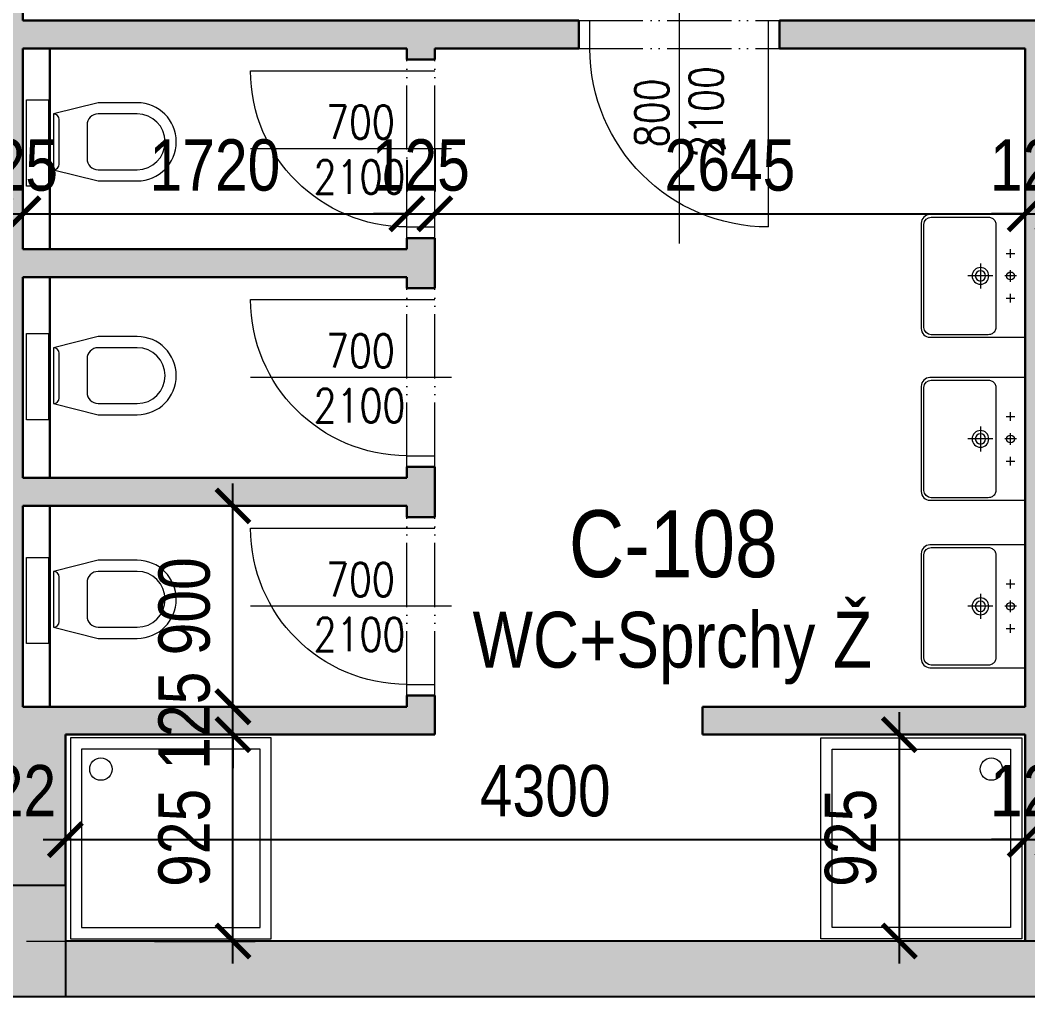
# Model space of a CAD drawing. Header units: millimetres. Extents: x 325046 to 1268204, y 1875583 to 2761998.
# Drawn here: x 922126 to 926641, y 2582643 to 2587019 of the extents above; entities that cross this region are included whole.
import ezdxf

# ---------------------------------------------------------------- set-up
doc = ezdxf.new("R2010")
doc.units = ezdxf.units.MM
doc.header["$LTSCALE"] = 100
doc.header["$PDMODE"] = 65
doc.linetypes.add('ACAD_ISO05W100', pattern=[33, 24, -3, 0, -3, 0, -3])
doc.linetypes.add('ACAD_ISO10W100', pattern=[18.5, 12, -3, 0.5, -3])
for name, color, linetype, lineweight, true_color in [('DVEŘE - POPIS', 7, 'Continuous', 5, 0x008a22), ('otvory', 7, 'Continuous', 20, 0xb30000), ('PŘÍČKY - SDK', 7, 'Continuous', 30, 0x6a1174), ('SANITA  - NOVÁ', 7, 'Continuous', 13, 0x3f3fde)]:
    doc.layers.add(name, color=color, linetype=linetype, lineweight=lineweight, true_color=true_color)
for name, color, linetype in [('kóty 100', 5, 'Continuous'), ('PŘÍČKY - ZDĚNÉ', 4, 'Continuous'), ('ČÍSLO MÍSTNOSTI', 4, 'Continuous'), ('ŽB- SLOUPY', 3, 'Continuous')]:
    doc.layers.add(name, color=color, linetype=linetype)
for name, color, linetype, lineweight in [('Objekty - osy', 5, 'ACAD_ISO10W100', 20), ('ŠRAF-YTONG', 54, 'Continuous', 9), ('ŽB - Šraf-prefa', 253, 'Continuous', 13)]:
    doc.layers.add(name, color=color, linetype=linetype, lineweight=lineweight)
doc.layers.add('POPIS MÍSTNOSTÍ', color=7, linetype='Continuous', true_color=0x072bf2)
doc.layers.add('ŠRAF - SDK', color=7, linetype='Continuous', true_color=0xfbe0ee)
doc.styles.add('ARIAL NARROW', font='ARIALN.TTF')
doc.styles.add('FSIMPLEX', font='simplex.shx')
doc.dimstyles.new('100', dxfattribs={"dimscale": 100, "dimtxt": 2.3, "dimasz": 1.5, "dimexe": 1, "dimexo": 4, "dimgap": 1, "dimtad": 1, "dimdec": 0, "dimzin": 0, "dimdsep": 46, "dimtxsty": 'ARIAL NARROW', "dimblk": 'ARCHTICK', "dimcen": 4, "dimdle": 1, "dimclrd": 256, "dimclre": 256, "dimclrt": 7, "dimadec": 0, "dimazin": 0, "dimtfac": 1, "dimtdec": 0, "dimtix": 1, "dimtofl": 0, "dimtmove": 0, "dimatfit": 2, "dimldrblk": 'OBLIQUE', "dimfxl": 1, "dimtolj": 1, "dimtzin": 0, "dimlwd": -1, "dimlwe": -1, "dimarcsym": 1})

# ---------------------------------------------------------------- blocks, each defined once
blk = doc.blocks.new('umyvadlo')
for points in [[(0, -38.8), (0, -91.2)], [(-80.5, -65), (-100, -65), (-119.5, -65)], [(-100, -84.5), (-100, -65), (-100, -45.5)], [(26.2, -65), (-26.2, -65)], [(119.5, -65), (100, -65), (80.5, -65)], [(100, -84.5), (100, -65), (100, -45.5)], [(0, -143.8), (0, -256.2)], [(-56.2, -200), (56.2, -200)]]:
    blk.add_lwpolyline(points)
for points in [[(275, 0), (275, 0), (-275, 0), (-275, 0)], [(-275, 0), (-275, 0), (-275, -418.8), (-275, -418.8)], [(275, -418.8), (275, -418.8), (275, 0), (275, 0)], [(-275, -418.8), (-275, -418.8), (-275, -427.1), (-275, -427.1)], [(-275, -427.1), (-274.5, -436.8), (-270.6, -446.1), (-263.9, -453.1)], [(263.9, -453.1), (270.6, -446.1), (274.5, -436.8), (275, -427.1)], [(275, -427.1), (275, -427.1), (275, -418.8), (275, -418.8)], [(-263.9, -453.1), (-256.6, -460.7), (-246.3, -465), (-235.7, -465)], [(-235.7, -465), (-235.7, -465), (0, -465), (0, -465)], [(0, -465), (0, -465), (235.7, -465), (235.7, -465)], [(235.7, -465), (246.2, -465), (256.6, -460.7), (263.9, -453.1)]]:
    blk.add_open_spline(points, degree=3)
for points, knots in [([(17.5, -65), (17.5, -55.3), (9.7, -47.5), (0, -47.5), (-9.7, -47.5), (-17.5, -55.3), (-17.5, -65), (-17.5, -74.7), (-9.7, -82.5), (0, -82.5), (9.7, -82.5), (17.5, -74.7), (17.5, -65)], [0, 0, 0, 0, 1, 1, 1, 2, 2, 2, 3, 3, 3, 4, 4, 4, 4]), ([(0, -453.3), (0, -453.3), (231, -453.3), (231, -453.3), (248.9, -453.3), (263.3, -438.4), (263.3, -420.6), (263.3, -420.6), (263.3, -170.8), (263.3, -170.8), (263.3, -170.8), (263.3, -164.8), (263.3, -164.8), (263.3, -158.4), (262.3, -152.5), (259, -147), (256.3, -142.6), (252.5, -138.7), (248.1, -135.9), (243.2, -132.8), (237.7, -131.5), (231.9, -131.4), (231.9, -131.4), (231.9, -131.4), (231.9, -131.4), (231.9, -131.4), (0, -131.4), (0, -131.4), (0, -131.4), (0, -131.4), (0, -131.4), (0, -131.4), (-231.9, -131.4), (-231.9, -131.4), (-231.9, -131.4), (-231.9, -131.4), (-231.9, -131.4), (-237.7, -131.5), (-243.2, -132.8), (-248.1, -135.9), (-252.5, -138.7), (-256.3, -142.6), (-259, -147), (-262.3, -152.5), (-263.3, -158.4), (-263.3, -164.8), (-263.3, -164.8), (-263.3, -170.8), (-263.3, -170.8), (-263.3, -170.8), (-263.3, -420.6), (-263.3, -420.6), (-263.3, -438.4), (-248.9, -453.3), (-231, -453.3), (-231, -453.3), (0, -453.3), (0, -453.3)], [0, 0, 0, 0, 1, 1, 1, 2, 2, 2, 3, 3, 3, 4, 4, 4, 5, 5, 5, 6, 6, 6, 7, 7, 7, 8, 8, 8, 9, 9, 9, 10, 10, 10, 11, 11, 11, 12, 12, 12, 13, 13, 13, 14, 14, 14, 15, 15, 15, 16, 16, 16, 17, 17, 17, 18, 18, 18, 19, 19, 19, 19]), ([(-37.5, -200), (-37.5, -179.3), (-20.7, -162.5), (0, -162.5), (20.7, -162.5), (37.5, -179.3), (37.5, -200), (37.5, -220.7), (20.7, -237.5), (0, -237.5), (-20.7, -237.5), (-37.5, -220.7), (-37.5, -200)], [0, 0, 0, 0, 1, 1, 1, 2, 2, 2, 3, 3, 3, 4, 4, 4, 4]), ([(-23, -200), (-23, -187.3), (-12.7, -177), (0, -177), (12.7, -177), (23, -187.3), (23, -200), (23, -212.7), (12.7, -223), (0, -223), (-12.7, -223), (-23, -212.7), (-23, -200)], [0, 0, 0, 0, 1, 1, 1, 2, 2, 2, 3, 3, 3, 4, 4, 4, 4])]:
    blk.add_open_spline(points, degree=3, knots=knots)
blk = doc.blocks.new('A$C2DA8013F')
at = {"layer": 'otvory', "linetype": 'ACAD_ISO05W100', "ltscale": 0.12}
for p, q in [((874.6, 0), (874.6, 900)), ((999.6, 0), (999.6, 900))]:
    blk.add_line(p, q, dxfattribs=at)
at = {"layer": 'otvory'}
for p, q in [((74.6, 850), (999.6, 850)), ((874.6, 50), (999.6, 50))]:
    blk.add_line(p, q, dxfattribs=at)
at = {"layer": 'otvory', "ltscale": 2, "transparency": 33554687}
blk.add_line((1073.7, 450), (0, 450), dxfattribs=at)
blk.add_arc((874.6, 850), 800, 180, 270, dxfattribs=at)
blk = doc.blocks.new('A$C32F32A5B')
at = {"layer": 'SANITA  - NOVÁ', "ltscale": 2, "transparency": 33554687}
for p, q in [((0, 0), (0, 98.3)), ((0, 98.3), (386.6, 98.3)), ((386.6, 98.3), (386.6, 0)), ((386.6, 0), (0, 0))]:
    blk.add_line(p, q, dxfattribs=at)
for points in [[(313.1, 120.8), (363.1, 320.8), (363.1, 495.8, 1), (13.1, 495.8), (13.1, 320.8), (63.1, 120.8)], [(113.1, 270.8), (263.1, 270.8, 0.41), (313.1, 320.8), (313.1, 495.8, 1), (63.1, 495.8), (63.1, 320.8, 0.41), (113.1, 270.8)], [(63.1, 120.8), (313.1, 120.8, 0.41), (288.1, 145.8), (88.1, 145.8, 0.41), (63.1, 120.8)]]:
    blk.add_lwpolyline(points, format="xyb", dxfattribs=at)
blk = doc.blocks.new('A$C2DFD14CC')
at = {"layer": 'otvory', "linetype": 'ACAD_ISO05W100', "ltscale": 0.12}
for p, q in [((75, 0), (75, 800)), ((200, 0), (200, 800))]:
    blk.add_line(p, q, dxfattribs=at)
at = {"layer": 'otvory'}
for p, q in [((900, 750), (75, 750)), ((200, 50), (75, 50))]:
    blk.add_line(p, q, dxfattribs=at)
at = {"layer": 'otvory', "ltscale": 2, "transparency": 33554687}
blk.add_line((0, 400), (900, 400), dxfattribs=at)
blk.add_arc((200, 750), 700, 270, 0, dxfattribs=at)
blk = doc.blocks.new('_ARCHTICK')
at = {"color": 0, "linetype": 'ByBlock', "const_width": 0.15}
blk.add_lwpolyline([(-0.5, -0.5), (0.5, 0.5)], dxfattribs=at)
blk = doc.blocks.new('*D1258')
at = {"layer": 'Defpoints', "color": 0, "linetype": 'ByBlock', "ltscale": 100, "transparency": 16777216}
for p in [(922328.7, 2583347.5), (922328.7, 2583142.7), (921807, 2582902.8)]:
    blk.add_point(p, dxfattribs=at)
at = {"layer": 'kóty 100', "linetype": 'ByBlock', "ltscale": 100, "transparency": 16777216}
for p, q in [((922328.7, 2583542.7), (922328.7, 2583447.5)), ((921807, 2583302.8), (921807, 2583447.5)), ((921807, 2583347.5), (921657, 2583347.5)), ((922328.7, 2583347.5), (922478.7, 2583347.5))]:
    blk.add_line(p, q, dxfattribs=at)
at = {"layer": 'kóty 100', "linetype": 'ByBlock', "ltscale": 100, "transparency": 16777216, "xscale": 150, "yscale": 150, "zscale": 150}
blk.add_blockref('_ARCHTICK', (921807, 2583347.5), dxfattribs=at)
at = {"layer": 'kóty 100', "linetype": 'ByBlock', "ltscale": 100, "transparency": 16777216, "xscale": 150, "yscale": 150, "zscale": 150, "rotation": 180}
blk.add_blockref('_ARCHTICK', (922328.7, 2583347.5), dxfattribs=at)
at = {"layer": 'kóty 100', "color": 7, "linetype": 'ByBlock', "ltscale": 100, "transparency": 16777216, "insert": (922067.8, 2583564.9), "char_height": 230, "attachment_point": 5, "style": 'ARIAL NARROW'}
blk.add_mtext('\\A1;522', dxfattribs=at)
blk = doc.blocks.new('_Oblique')
at = {"color": 0, "lineweight": -2}
blk.add_line((-0.5, -0.5), (0.5, 0.5), dxfattribs=at)
blk = doc.blocks.new('*D1259')
at = {"layer": 'Defpoints', "color": 0, "linetype": 'ByBlock', "ltscale": 100, "transparency": 16777216}
for p in [(926628.7, 2583347.5), (922328.7, 2583142.7), (926628.7, 2582892.7)]:
    blk.add_point(p, dxfattribs=at)
at = {"layer": 'kóty 100', "linetype": 'ByBlock', "ltscale": 100, "transparency": 16777216}
for p, q in [((922328.7, 2583542.7), (922328.7, 2583447.5)), ((926628.7, 2583292.7), (926628.7, 2583447.5)), ((922228.7, 2583347.5), (926728.7, 2583347.5))]:
    blk.add_line(p, q, dxfattribs=at)
at = {"layer": 'kóty 100', "linetype": 'ByBlock', "ltscale": 100, "transparency": 16777216, "xscale": 150, "yscale": 150, "zscale": 150, "rotation": 180}
blk.add_blockref('_ARCHTICK', (922328.7, 2583347.5), dxfattribs=at)
at = {"layer": 'kóty 100', "linetype": 'ByBlock', "ltscale": 100, "transparency": 16777216, "xscale": 150, "yscale": 150, "zscale": 150}
blk.add_blockref('_ARCHTICK', (926628.7, 2583347.5), dxfattribs=at)
at = {"layer": 'kóty 100', "color": 7, "linetype": 'ByBlock', "ltscale": 100, "transparency": 16777216, "insert": (924478.7, 2583564.9), "char_height": 230, "attachment_point": 5, "style": 'ARIAL NARROW'}
blk.add_mtext('\\A1;4300', dxfattribs=at)
blk = doc.blocks.new('*D1260')
at = {"layer": 'Defpoints', "color": 0, "linetype": 'ByBlock', "ltscale": 100, "transparency": 16777216}
for p in [(926753.7, 2583347.5), (926628.7, 2582892.7), (926753.7, 2582892.7)]:
    blk.add_point(p, dxfattribs=at)
at = {"layer": 'kóty 100', "linetype": 'ByBlock', "ltscale": 100, "transparency": 16777216}
for p, q in [((926628.7, 2583292.7), (926628.7, 2583447.5)), ((926753.7, 2583292.7), (926753.7, 2583447.5)), ((926628.7, 2583347.5), (926478.7, 2583347.5)), ((926753.7, 2583347.5), (926903.7, 2583347.5))]:
    blk.add_line(p, q, dxfattribs=at)
at = {"layer": 'kóty 100', "linetype": 'ByBlock', "ltscale": 100, "transparency": 16777216, "xscale": 150, "yscale": 150, "zscale": 150}
blk.add_blockref('_ARCHTICK', (926628.7, 2583347.5), dxfattribs=at)
at = {"layer": 'kóty 100', "linetype": 'ByBlock', "ltscale": 100, "transparency": 16777216, "xscale": 150, "yscale": 150, "zscale": 150, "rotation": 180}
blk.add_blockref('_ARCHTICK', (926753.7, 2583347.5), dxfattribs=at)
at = {"layer": 'kóty 100', "color": 7, "linetype": 'ByBlock', "ltscale": 100, "transparency": 16777216, "insert": (926691.2, 2583564.9), "char_height": 230, "attachment_point": 5, "style": 'ARIAL NARROW'}
blk.add_mtext('\\A1;125', dxfattribs=at)
blk = doc.blocks.new('*D1264')
at = {"layer": 'Defpoints', "color": 0, "linetype": 'ByBlock', "ltscale": 100, "transparency": 16777216}
for p in [(922138.7, 2586151.2), (922013.7, 2585992.7), (922138.7, 2585992.7)]:
    blk.add_point(p, dxfattribs=at)
at = {"layer": 'kóty 100', "linetype": 'ByBlock', "ltscale": 100, "transparency": 16777216}
for p, q in [((922013.7, 2586392.7), (922013.7, 2586251.2)), ((922138.7, 2586392.7), (922138.7, 2586251.2)), ((922013.7, 2586151.2), (921863.7, 2586151.2)), ((922138.7, 2586151.2), (922288.7, 2586151.2))]:
    blk.add_line(p, q, dxfattribs=at)
at = {"layer": 'kóty 100', "linetype": 'ByBlock', "ltscale": 100, "transparency": 16777216, "xscale": 150, "yscale": 150, "zscale": 150}
blk.add_blockref('_ARCHTICK', (922013.7, 2586151.2), dxfattribs=at)
at = {"layer": 'kóty 100', "linetype": 'ByBlock', "ltscale": 100, "transparency": 16777216, "xscale": 150, "yscale": 150, "zscale": 150, "rotation": 180}
blk.add_blockref('_ARCHTICK', (922138.7, 2586151.2), dxfattribs=at)
at = {"layer": 'kóty 100', "color": 7, "linetype": 'ByBlock', "ltscale": 100, "transparency": 16777216, "insert": (922076.2, 2586368.6), "char_height": 230, "attachment_point": 5, "style": 'ARIAL NARROW'}
blk.add_mtext('\\A1;125', dxfattribs=at)
blk = doc.blocks.new('*D1265')
at = {"layer": 'Defpoints', "color": 0, "linetype": 'ByBlock', "ltscale": 100, "transparency": 16777216}
for p in [(923858.7, 2586151.2), (922138.7, 2585992.7), (923858.7, 2585992.7)]:
    blk.add_point(p, dxfattribs=at)
at = {"layer": 'kóty 100', "linetype": 'ByBlock', "ltscale": 100, "transparency": 16777216}
for p, q in [((922138.7, 2586392.7), (922138.7, 2586251.2)), ((923858.7, 2586392.7), (923858.7, 2586251.2)), ((922038.7, 2586151.2), (923958.7, 2586151.2))]:
    blk.add_line(p, q, dxfattribs=at)
at = {"layer": 'kóty 100', "linetype": 'ByBlock', "ltscale": 100, "transparency": 16777216, "xscale": 150, "yscale": 150, "zscale": 150, "rotation": 180}
blk.add_blockref('_ARCHTICK', (922138.7, 2586151.2), dxfattribs=at)
at = {"layer": 'kóty 100', "linetype": 'ByBlock', "ltscale": 100, "transparency": 16777216, "xscale": 150, "yscale": 150, "zscale": 150}
blk.add_blockref('_ARCHTICK', (923858.7, 2586151.2), dxfattribs=at)
at = {"layer": 'kóty 100', "color": 7, "linetype": 'ByBlock', "ltscale": 100, "transparency": 16777216, "insert": (922998.7, 2586368.6), "char_height": 230, "attachment_point": 5, "style": 'ARIAL NARROW'}
blk.add_mtext('\\A1;1720', dxfattribs=at)
blk = doc.blocks.new('*D1266')
at = {"layer": 'Defpoints', "color": 0, "linetype": 'ByBlock', "ltscale": 100, "transparency": 16777216}
for p in [(923983.7, 2586151.2), (923983.7, 2586042.7), (923858.7, 2585992.7)]:
    blk.add_point(p, dxfattribs=at)
at = {"layer": 'kóty 100', "linetype": 'ByBlock', "ltscale": 100, "transparency": 16777216}
for p, q in [((923983.7, 2586442.7), (923983.7, 2586251.2)), ((923858.7, 2586392.7), (923858.7, 2586251.2)), ((923858.7, 2586151.2), (923708.7, 2586151.2)), ((923983.7, 2586151.2), (924133.7, 2586151.2))]:
    blk.add_line(p, q, dxfattribs=at)
at = {"layer": 'kóty 100', "linetype": 'ByBlock', "ltscale": 100, "transparency": 16777216, "xscale": 150, "yscale": 150, "zscale": 150}
blk.add_blockref('_ARCHTICK', (923858.7, 2586151.2), dxfattribs=at)
at = {"layer": 'kóty 100', "linetype": 'ByBlock', "ltscale": 100, "transparency": 16777216, "xscale": 150, "yscale": 150, "zscale": 150, "rotation": 180}
blk.add_blockref('_ARCHTICK', (923983.7, 2586151.2), dxfattribs=at)
at = {"layer": 'kóty 100', "color": 7, "linetype": 'ByBlock', "ltscale": 100, "transparency": 16777216, "insert": (923921.2, 2586368.6), "char_height": 230, "attachment_point": 5, "style": 'ARIAL NARROW'}
blk.add_mtext('\\A1;125', dxfattribs=at)
blk = doc.blocks.new('*D1267')
at = {"layer": 'Defpoints', "color": 0, "linetype": 'ByBlock', "ltscale": 100, "transparency": 16777216}
for p in [(926628.7, 2586892.7), (926628.7, 2586151.2), (923983.7, 2586042.7)]:
    blk.add_point(p, dxfattribs=at)
at = {"layer": 'kóty 100', "linetype": 'ByBlock', "ltscale": 100, "transparency": 16777216}
for p, q in [((926628.7, 2586492.7), (926628.7, 2586051.2)), ((923983.7, 2586442.7), (923983.7, 2586251.2)), ((923883.7, 2586151.2), (926728.7, 2586151.2))]:
    blk.add_line(p, q, dxfattribs=at)
at = {"layer": 'kóty 100', "linetype": 'ByBlock', "ltscale": 100, "transparency": 16777216, "xscale": 150, "yscale": 150, "zscale": 150, "rotation": 180}
blk.add_blockref('_ARCHTICK', (923983.7, 2586151.2), dxfattribs=at)
at = {"layer": 'kóty 100', "linetype": 'ByBlock', "ltscale": 100, "transparency": 16777216, "xscale": 150, "yscale": 150, "zscale": 150}
blk.add_blockref('_ARCHTICK', (926628.7, 2586151.2), dxfattribs=at)
at = {"layer": 'kóty 100', "color": 7, "linetype": 'ByBlock', "ltscale": 100, "transparency": 16777216, "insert": (925306.2, 2586368.6), "char_height": 230, "attachment_point": 5, "style": 'ARIAL NARROW'}
blk.add_mtext('\\A1;2645', dxfattribs=at)
blk = doc.blocks.new('*D1268')
at = {"layer": 'Defpoints', "color": 0, "linetype": 'ByBlock', "ltscale": 100, "transparency": 16777216}
for p in [(926753.7, 2587017.7), (926628.7, 2586892.7), (926753.7, 2586151.2)]:
    blk.add_point(p, dxfattribs=at)
at = {"layer": 'kóty 100', "linetype": 'ByBlock', "ltscale": 100, "transparency": 16777216}
for p, q in [((926753.7, 2586617.7), (926753.7, 2586051.2)), ((926628.7, 2586492.7), (926628.7, 2586051.2)), ((926628.7, 2586151.2), (926478.7, 2586151.2)), ((926753.7, 2586151.2), (926903.7, 2586151.2))]:
    blk.add_line(p, q, dxfattribs=at)
at = {"layer": 'kóty 100', "linetype": 'ByBlock', "ltscale": 100, "transparency": 16777216, "xscale": 150, "yscale": 150, "zscale": 150}
blk.add_blockref('_ARCHTICK', (926628.7, 2586151.2), dxfattribs=at)
at = {"layer": 'kóty 100', "linetype": 'ByBlock', "ltscale": 100, "transparency": 16777216, "xscale": 150, "yscale": 150, "zscale": 150, "rotation": 180}
blk.add_blockref('_ARCHTICK', (926753.7, 2586151.2), dxfattribs=at)
at = {"layer": 'kóty 100', "color": 7, "linetype": 'ByBlock', "ltscale": 100, "transparency": 16777216, "insert": (926691.2, 2586368.6), "char_height": 230, "attachment_point": 5, "style": 'ARIAL NARROW'}
blk.add_mtext('\\A1;125', dxfattribs=at)
blk = doc.blocks.new('*D1284')
at = {"layer": 'Defpoints', "color": 0, "linetype": 'ByBlock', "ltscale": 100, "transparency": 16777216}
for p in [(926065.4, 2583817.7), (926628.7, 2583817.7), (926628.7, 2582892.7)]:
    blk.add_point(p, dxfattribs=at)
at = {"layer": 'kóty 100', "linetype": 'ByBlock', "ltscale": 100, "transparency": 16777216}
for p, q in [((926065.4, 2582792.7), (926065.4, 2583917.7)), ((926228.7, 2583817.7), (925965.4, 2583817.7)), ((926228.7, 2582892.7), (925965.4, 2582892.7))]:
    blk.add_line(p, q, dxfattribs=at)
at = {"layer": 'kóty 100', "linetype": 'ByBlock', "ltscale": 100, "transparency": 16777216, "xscale": 150, "yscale": 150, "zscale": 150}
for p, rotation in [((926065.4, 2583817.7), 90), ((926065.4, 2582892.7), 270)]:
    blk.add_blockref('_ARCHTICK', p, dxfattribs=dict(at, rotation=rotation))
at = {"layer": 'kóty 100', "color": 7, "linetype": 'ByBlock', "ltscale": 100, "transparency": 16777216, "insert": (925848, 2583355.2), "char_height": 230, "attachment_point": 5, "rotation": 90, "style": 'ARIAL NARROW'}
blk.add_mtext('\\A1;925', dxfattribs=at)
blk = doc.blocks.new('*D1285')
at = {"layer": 'Defpoints', "color": 0, "linetype": 'ByBlock', "ltscale": 100, "transparency": 16777216}
for p in [(922328.7, 2583817.7), (923079.6, 2583817.7), (922328.7, 2582892.7)]:
    blk.add_point(p, dxfattribs=at)
at = {"layer": 'kóty 100', "linetype": 'ByBlock', "ltscale": 100, "transparency": 16777216}
for p, q in [((923079.6, 2582792.7), (923079.6, 2583917.7)), ((922728.7, 2583817.7), (923179.6, 2583817.7)), ((922728.7, 2582892.7), (923179.6, 2582892.7))]:
    blk.add_line(p, q, dxfattribs=at)
at = {"layer": 'kóty 100', "linetype": 'ByBlock', "ltscale": 100, "transparency": 16777216, "xscale": 150, "yscale": 150, "zscale": 150}
for p, rotation in [((923079.6, 2583817.7), 90), ((923079.6, 2582892.7), 270)]:
    blk.add_blockref('_ARCHTICK', p, dxfattribs=dict(at, rotation=rotation))
at = {"layer": 'kóty 100', "color": 7, "linetype": 'ByBlock', "ltscale": 100, "transparency": 16777216, "insert": (922862.2, 2583355.2), "char_height": 230, "attachment_point": 5, "rotation": 90, "style": 'ARIAL NARROW'}
blk.add_mtext('\\A1;925', dxfattribs=at)
blk = doc.blocks.new('*D1286')
at = {"layer": 'Defpoints', "color": 0, "linetype": 'ByBlock', "ltscale": 100, "transparency": 16777216}
for p in [(922138.7, 2583942.7), (923079.6, 2583942.7), (922328.7, 2583817.7)]:
    blk.add_point(p, dxfattribs=at)
at = {"layer": 'kóty 100', "linetype": 'ByBlock', "ltscale": 100, "transparency": 16777216}
for p, q in [((923079.6, 2583942.7), (923079.6, 2584092.7)), ((922538.7, 2583942.7), (923179.6, 2583942.7)), ((922728.7, 2583817.7), (923179.6, 2583817.7)), ((923079.6, 2583817.7), (923079.6, 2583667.7))]:
    blk.add_line(p, q, dxfattribs=at)
at = {"layer": 'kóty 100', "linetype": 'ByBlock', "ltscale": 100, "transparency": 16777216, "xscale": 150, "yscale": 150, "zscale": 150}
for p, rotation in [((923079.6, 2583942.7), 270), ((923079.6, 2583817.7), 90)]:
    blk.add_blockref('_ARCHTICK', p, dxfattribs=dict(at, rotation=rotation))
at = {"layer": 'kóty 100', "color": 7, "linetype": 'ByBlock', "ltscale": 100, "transparency": 16777216, "insert": (922862.2, 2583880.2), "char_height": 230, "attachment_point": 5, "rotation": 90, "style": 'ARIAL NARROW'}
blk.add_mtext('\\A1;125', dxfattribs=at)
blk = doc.blocks.new('*D1287')
at = {"layer": 'Defpoints', "color": 0, "linetype": 'ByBlock', "ltscale": 100, "transparency": 16777216}
for p in [(922138.7, 2584842.7), (923079.6, 2584842.7), (922138.7, 2583942.7)]:
    blk.add_point(p, dxfattribs=at)
at = {"layer": 'kóty 100', "linetype": 'ByBlock', "ltscale": 100, "transparency": 16777216}
for p, q in [((923079.6, 2583842.7), (923079.6, 2584942.7)), ((922538.7, 2584842.7), (923179.6, 2584842.7)), ((922538.7, 2583942.7), (923179.6, 2583942.7))]:
    blk.add_line(p, q, dxfattribs=at)
at = {"layer": 'kóty 100', "linetype": 'ByBlock', "ltscale": 100, "transparency": 16777216, "xscale": 150, "yscale": 150, "zscale": 150}
for p, rotation in [((923079.6, 2584842.7), 90), ((923079.6, 2583942.7), 270)]:
    blk.add_blockref('_ARCHTICK', p, dxfattribs=dict(at, rotation=rotation))
at = {"layer": 'kóty 100', "color": 7, "linetype": 'ByBlock', "ltscale": 100, "transparency": 16777216, "insert": (922862.2, 2584392.7), "char_height": 230, "attachment_point": 5, "rotation": 90, "style": 'ARIAL NARROW'}
blk.add_mtext('\\A1;900', dxfattribs=at)

msp = doc.modelspace()

# ---------------------------------------------------------------- hatches: boundary and pattern name
at = {"layer": 'ŠRAF - SDK', "ltscale": 100}
h = msp.add_hatch(color=256, dxfattribs=at)
h.dxf.hatch_style = 1
h.paths.add_polyline_path([(924628.7, 2587017.7), (922138.7, 2587017.7), (922138.7, 2590642.7), (922013.7, 2590642.7), (922013.7, 2587017.7), (919528.7, 2587017.7), (919528.7, 2586892.7), (920168.7, 2586892.7), (920168.7, 2586842.7), (920293.7, 2586842.7), (920293.7, 2586892.7), (922013.7, 2586892.7), (922013.7, 2584967.7), (920293.7, 2584967.7), (920293.7, 2585017.7), (920168.7, 2585017.7), (920168.7, 2584842.7), (921823.7, 2584842.7), (921823.7, 2583930.7), (920168.7, 2583930.7), (920168.7, 2583805.7), (921823.7, 2583805.7), (921823.7, 2583142.7), (922328.7, 2583142.7), (922328.7, 2583817.7), (923983.7, 2583817.7), (923983.7, 2583992.7), (923858.7, 2583992.7), (923858.7, 2583942.7), (922138.7, 2583942.7), (922138.7, 2584842.7), (923858.7, 2584842.7), (923858.7, 2584792.7), (923983.7, 2584792.7), (923983.7, 2585017.7), (923858.7, 2585017.7), (923858.7, 2584967.7), (922138.7, 2584967.7), (922138.7, 2585867.7), (923858.7, 2585867.7), (923858.7, 2585817.7), (923983.7, 2585817.7), (923983.7, 2586042.7), (923858.7, 2586042.7), (923858.7, 2585992.7), (922138.7, 2585992.7), (922138.7, 2586892.7), (923858.7, 2586892.7), (923858.7, 2586842.7), (923983.7, 2586842.7), (923983.7, 2586892.7), (924628.7, 2586892.7)])
h.paths.add_polyline_path([(926753.7, 2587017.7), (925528.7, 2587017.7), (925528.7, 2586892.7), (926628.7, 2586892.7), (926628.7, 2583942.7), (925183.7, 2583942.7), (925183.7, 2583817.7), (926628.7, 2583817.7), (926628.7, 2582892.7), (926753.7, 2582892.7)])
h.paths.add_polyline_path([(918328.7, 2584492.7), (918328.7, 2584617.7), (917528.7, 2584617.7), (917528.7, 2586892.7), (918628.7, 2586892.7), (918628.7, 2587017.7), (917403.7, 2587017.7), (917403.7, 2582892.7), (917528.7, 2582892.7), (917528.7, 2584492.7)])
at = {"layer": 'ŠRAF-YTONG', "linetype": 'ByBlock', "ltscale": 100, "true_color": 0x919191}
h = msp.add_hatch(color=252, dxfattribs=at)
h.dxf.hatch_style = 1
h.paths.add_polyline_path([(946078.7, 2589842.7), (946328.7, 2589842.7), (946328.7, 2590642.7), (946078.7, 2590642.7)])
h.paths.add_polyline_path([(946328.7, 2588842.7), (946078.7, 2588842.7), (946078.7, 2587667.6), (946328.7, 2587667.6)])
h.paths.add_polyline_path([(946328.7, 2586767.6), (946078.7, 2586767.6), (946078.7, 2583142.7), (946328.7, 2583142.7)])
h.paths.add_polyline_path([(945578.7, 2582892.7), (945578.7, 2582642.7), (945828.7, 2582642.7), (945828.7, 2582892.7)])
h.paths.add_polyline_path([(944828.7, 2582642.7), (944828.7, 2582892.7), (944578.7, 2582892.7), (944578.7, 2582642.7)])
h.paths.add_polyline_path([(938908.7, 2582892.7), (938908.7, 2582642.7), (943578.7, 2582642.7), (943578.7, 2582892.7)])
h.paths.add_polyline_path([(937908.7, 2582642.7), (937908.7, 2582892.7), (934328.7, 2582892.7), (934328.7, 2582642.7)])
h.paths.add_polyline_path([(933578.7, 2582892.7), (933578.7, 2582642.7), (933828.7, 2582642.7), (933828.7, 2582892.7)])
h.paths.add_polyline_path([(927903.7, 2582892.7), (927903.7, 2582642.7), (932578.7, 2582642.7), (932578.7, 2582892.7)])
h.paths.add_polyline_path([(927003.7, 2582642.7), (927003.7, 2582892.7), (922328.7, 2582892.7), (922328.7, 2582642.7)])
h.paths.add_polyline_path([(921828.7, 2582642.7), (921828.7, 2582892.7), (917153.7, 2582892.7), (917153.7, 2582642.7)])
h.paths.add_polyline_path([(916253.7, 2582642.7), (916253.7, 2582892.7), (911598.7, 2582892.7), (911598.7, 2582642.7), (911828.7, 2582642.7)])
h.paths.add_polyline_path([(910448.7, 2582642.7), (910598.7, 2582642.7), (910598.7, 2582892.7), (910448.7, 2582892.7)])
at = {"layer": 'ŽB - Šraf-prefa', "ltscale": 100}
h = msp.add_hatch(color=256, dxfattribs=at)
h.dxf.hatch_style = 1
h.paths.add_polyline_path([(922328.7, 2583142.7), (921828.7, 2583142.7), (921828.7, 2582642.7), (922328.7, 2582642.7)])

# ---------------------------------------------------------------- linework, layer by layer
at = {"layer": 'Objekty - osy', "ltscale": 0.5}
msp.add_lwpolyline([(908279.2, 2582892.7), (947078.7, 2582892.7)], dxfattribs=at)
at = {"layer": 'PŘÍČKY - SDK'}
for p, q in [((922138.7, 2590642.7), (922138.7, 2587017.7)), ((922138.7, 2587017.7), (924628.7, 2587017.7)), ((922208.7, 2587017.7), (923928.7, 2587017.7)), ((924628.7, 2586892.7), (924628.7, 2587017.7)), ((925528.7, 2587017.7), (926753.7, 2587017.7)), ((925528.7, 2586892.7), (925528.7, 2587017.7)), ((925528.7, 2587017.7), (925963.7, 2587017.7)), ((922138.7, 2586892.7), (922138.7, 2585992.7)), ((922138.7, 2586892.7), (922138.7, 2585992.7)), ((922138.7, 2586892.7), (923858.7, 2586892.7)), ((922138.7, 2586892.7), (923858.7, 2586892.7)), ((922138.7, 2586892.7), (922138.7, 2585992.7)), ((922258.7, 2586892.7), (922258.7, 2585992.7)), ((923858.7, 2586842.7), (923858.7, 2586892.7)), ((923983.7, 2586892.7), (924628.7, 2586892.7)), ((923983.7, 2586842.7), (923983.7, 2586892.7)), ((925528.7, 2586892.7), (926628.7, 2586892.7)), ((925958.7, 2586892.7), (925528.7, 2586892.7)), ((926628.7, 2583942.7), (926628.7, 2586892.7)), ((923858.7, 2586842.7), (923983.7, 2586842.7)), ((923858.7, 2585992.7), (923858.7, 2586042.7)), ((923858.7, 2586042.7), (923983.7, 2586042.7)), ((923983.7, 2585817.7), (923983.7, 2586042.7)), ((922138.7, 2585992.7), (923858.7, 2585992.7)), ((922138.7, 2585867.7), (922138.7, 2584967.7)), ((922138.7, 2585867.7), (922138.7, 2584967.7)), ((922138.7, 2585867.7), (923858.7, 2585867.7)), ((922138.7, 2585867.7), (922138.7, 2584967.7)), ((922258.7, 2585867.7), (922258.7, 2584967.7)), ((923858.7, 2585817.7), (923858.7, 2585867.7)), ((923858.7, 2585817.7), (923983.7, 2585817.7)), ((923858.7, 2584967.7), (923858.7, 2585017.7)), ((923858.7, 2585017.7), (923983.7, 2585017.7)), ((923983.7, 2584792.7), (923983.7, 2585017.7)), ((922138.7, 2584967.7), (923858.7, 2584967.7)), ((922138.7, 2584842.7), (922138.7, 2583942.7)), ((922138.7, 2584842.7), (922138.7, 2583942.7)), ((922138.7, 2584842.7), (923858.7, 2584842.7)), ((922138.7, 2584842.7), (922138.7, 2583942.7)), ((922258.7, 2584842.7), (922258.7, 2583942.7)), ((923858.7, 2584792.7), (923858.7, 2584842.7)), ((923858.7, 2584792.7), (923983.7, 2584792.7)), ((923858.7, 2583942.7), (923858.7, 2583992.7)), ((923858.7, 2583992.7), (923983.7, 2583992.7)), ((923983.7, 2583817.7), (923983.7, 2583992.7)), ((922138.7, 2583942.7), (923858.7, 2583942.7)), ((925183.7, 2583817.7), (925183.7, 2583942.7)), ((925183.7, 2583942.7), (926628.7, 2583942.7)), ((922328.7, 2583817.7), (923983.7, 2583817.7)), ((925183.7, 2583817.7), (926628.7, 2583817.7)), ((926628.7, 2582892.7), (926628.7, 2583817.7))]:
    msp.add_line(p, q, dxfattribs=at)
at = {"layer": 'PŘÍČKY - SDK', "ltscale": 100}
msp.add_line((922328.7, 2583142.7), (922328.7, 2583817.7), dxfattribs=at)
at = {"layer": 'PŘÍČKY - ZDĚNÉ', "ltscale": 100}
for p, q in [((927003.7, 2582892.7), (922328.7, 2582892.7)), ((927003.7, 2582642.7), (922328.7, 2582642.7))]:
    msp.add_line(p, q, dxfattribs=at)
at = {"layer": 'SANITA  - NOVÁ', "ltscale": 100}
for points in [[(923251.4, 2583802.8), (922351.4, 2583802.8), (922351.4, 2582902.8), (923251.4, 2582902.8), (923251.4, 2583802.8)], [(925714.1, 2583802.8), (926614.1, 2583802.8), (926614.1, 2582902.8), (925714.1, 2582902.8), (925714.1, 2583802.8)]]:
    msp.add_lwpolyline(points, dxfattribs=at)
for points in [[(923201.4, 2583752.8), (922401.4, 2583752.8), (922401.4, 2582952.8), (923201.4, 2582952.8)], [(925764.1, 2583752.8), (926564.1, 2583752.8), (926564.1, 2582952.8), (925764.1, 2582952.8)]]:
    msp.add_lwpolyline(points, close=True, dxfattribs=at)
at = {"layer": 'SANITA  - NOVÁ'}
for centre in [(922487.9, 2583663.1), (926477.5, 2583663.1)]:
    msp.add_circle(centre, 50, dxfattribs=at)
at = {"layer": 'ŽB- SLOUPY'}
msp.add_lwpolyline([(922328.7, 2582642.7), (921828.7, 2582642.7), (921828.7, 2583142.7), (922328.7, 2583142.7)], close=True, dxfattribs=at)

# ---------------------------------------------------------------- block references
at = {"layer": 'otvory', "xscale": -1, "rotation": 270}
msp.add_blockref('A$C2DA8013F', (924628.7, 2586018.1), dxfattribs=at)
at = {"layer": 'otvory', "xscale": -1}
for p in [(924058.7, 2586042.7), (924058.7, 2585017.7), (924058.7, 2583992.7)]:
    msp.add_blockref('A$C2DFD14CC', p, dxfattribs=at)
at = {"layer": 'SANITA  - NOVÁ'}
for name, p, rotation in [('A$C32F32A5B', (922155, 2586662.1), 270), ('umyvadlo', (926628.7, 2585873.1), 269.9997966414361), ('A$C32F32A5B', (922155, 2585614.4), 270), ('umyvadlo', (926628.7, 2585142.7), 269.9997966414361), ('umyvadlo', (926628.7, 2584392.7), 269.9997966414361), ('A$C32F32A5B', (922155, 2584612.1), 270)]:
    msp.add_blockref(name, p, dxfattribs=dict(at, rotation=rotation))

# ---------------------------------------------------------------- texts
at = {"layer": 'DVEŘE - POPIS', "style": 'FSIMPLEX', "width": 0.8}
for s, p in [('2100', (925275.2, 2586401.9)), ('800', (925031.2, 2586449.6))]:
    msp.add_text(s, height=150, rotation=90, dxfattribs=at).set_placement(p)
for s, p in [('700', (923496.4, 2586487.3)), ('2100', (923441, 2586241.7)), ('700', (923496.4, 2585462.3)), ('2100', (923441, 2585216.7)), ('700', (923496.4, 2584437.3)), ('2100', (923441, 2584191.7))]:
    msp.add_text(s, height=150, dxfattribs=at).set_placement(p)
at = {"layer": 'POPIS MÍSTNOSTÍ', "insert": (924153.5, 2584042.6, 0), "char_height": 250, "width": 3980.887, "attachment_point": 7, "style": 'ARIAL NARROW'}
msp.add_mtext('WC+Sprchy Ž', dxfattribs=at)
at = {"layer": 'ČÍSLO MÍSTNOSTI', "style": 'ARIAL NARROW'}
msp.add_text('C-108', height=300, dxfattribs=at).set_placement((924584.8, 2584523.1))

# ---------------------------------------------------------------- dimensions: what is measured, and where the dimension line sits
at = {"layer": 'kóty 100', "linetype": 'ByBlock', "ltscale": 100}
for base, p1, p2, picture, middle in [((926753.7, 2586151.2), (926628.7, 2586892.7), (926753.7, 2587017.7), '*D1268', (926691.2, 2586368.6)), ((926628.7, 2586151.2), (923983.7, 2586042.7), (926628.7, 2586892.7), '*D1267', (925306.2, 2586368.6)), ((922138.7, 2586151.2), (922013.7, 2585992.7), (922138.7, 2585992.7), '*D1264', (922076.2, 2586368.6)), ((923858.7, 2586151.2), (922138.7, 2585992.7), (923858.7, 2585992.7), '*D1265', (922998.7, 2586368.6)), ((923983.7, 2586151.2), (923858.7, 2585992.7), (923983.7, 2586042.7), '*D1266', (923921.2, 2586368.6)), ((922328.7, 2583347.5), (921807, 2582902.8), (922328.7, 2583142.7), '*D1258', (922067.8, 2583564.9)), ((926628.7, 2583347.5), (922328.7, 2583142.7), (926628.7, 2582892.7), '*D1259', (924478.7, 2583564.9)), ((926753.7, 2583347.5), (926628.7, 2582892.7), (926753.7, 2582892.7), '*D1260', (926691.2, 2583564.9))]:
    dim = msp.add_linear_dim(base=base, p1=p1, p2=p2, dimstyle='100', override={"dimtmove": 1}, dxfattribs=at)
    dim.commit()
    dim.dimension.update_dxf_attribs({"geometry": picture, "text_midpoint": middle})
for base, p1, p2, picture, middle in [((923079.6, 2584842.7), (922138.7, 2583942.7), (922138.7, 2584842.7), '*D1287', (922862.2, 2584392.7)), ((923079.6, 2583942.7), (922328.7, 2583817.7), (922138.7, 2583942.7), '*D1286', (922862.2, 2583880.2))]:
    dim = msp.add_linear_dim(base=base, p1=p1, p2=p2, angle=90, dimstyle='100', override={"dimtmove": 1}, dxfattribs=at)
    dim.commit()
    dim.dimension.update_dxf_attribs({"geometry": picture, "text_midpoint": middle})
for base, p1, p2, picture, middle in [((923079.6, 2583817.7), (922328.7, 2582892.7), (922328.7, 2583817.7), '*D1285', (922862.2, 2583355.2)), ((926065.4, 2583817.7), (926628.7, 2582892.7), (926628.7, 2583817.7), '*D1284', (925848, 2583355.2))]:
    dim = msp.add_linear_dim(base=base, p1=p1, p2=p2, angle=90, dimstyle='100', dxfattribs=at)
    dim.commit()
    dim.dimension.update_dxf_attribs({"geometry": picture, "text_midpoint": middle})

doc.saveas('drawing.dxf')
